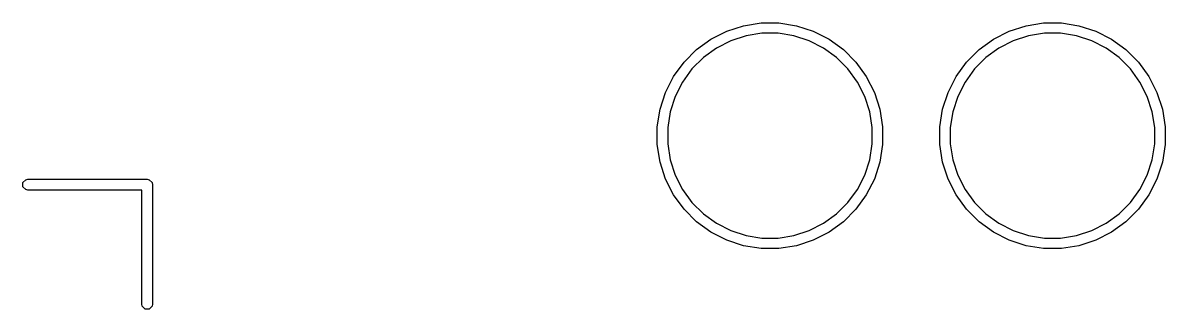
# Model space of a CAD drawing. Extents: x 2.5 to 13.9, y -9.4 to -3.9.
# Drawn here: x 10.118 to 10.62, y -8.512 to -8.386 of the extents above; entities that cross this region are included whole.
import ezdxf

# ---------------------------------------------------------------- set-up
doc = ezdxf.new("R2010")
doc.units = 0
doc.header["$MEASUREMENT"] = 0
doc.layers.add('BLACK', color=7, linetype='CONTINUOUS')

msp = doc.modelspace()

# ---------------------------------------------------------------- linework, layer by layer
at = {"layer": 'BLACK', "linetype": 'CONTINUOUS'}
for p, q in [((10.42724, -8.38983), (10.43464, -8.38743)), ((10.43464, -8.38743), (10.44233, -8.38621)), ((10.44233, -8.38621), (10.45012, -8.38621)), ((10.45012, -8.38621), (10.4578, -8.38743)), ((10.4578, -8.38743), (10.46521, -8.38983)), ((10.55126, -8.38983), (10.55866, -8.38743)), ((10.55866, -8.38743), (10.56635, -8.38621)), ((10.56635, -8.38621), (10.57413, -8.38621)), ((10.57413, -8.38621), (10.58182, -8.38743)), ((10.58182, -8.38743), (10.58922, -8.38983)), ((10.41401, -8.39794), (10.42031, -8.39337)), ((10.42031, -8.39337), (10.42724, -8.38983)), ((10.429, -8.39407), (10.4227, -8.39728)), ((10.43571, -8.39188), (10.429, -8.39407)), ((10.44269, -8.39078), (10.43571, -8.39188)), ((10.44976, -8.39078), (10.44269, -8.39078)), ((10.45673, -8.39188), (10.44976, -8.39078)), ((10.46345, -8.39407), (10.45673, -8.39188)), ((10.46975, -8.39728), (10.46345, -8.39407)), ((10.46521, -8.38983), (10.47214, -8.39337)), ((10.47214, -8.39337), (10.47844, -8.39794)), ((10.53802, -8.39794), (10.54432, -8.39337)), ((10.54432, -8.39337), (10.55126, -8.38983)), ((10.55301, -8.39407), (10.54672, -8.39728)), ((10.55973, -8.39188), (10.55301, -8.39407)), ((10.56671, -8.39078), (10.55973, -8.39188)), ((10.57377, -8.39078), (10.56671, -8.39078)), ((10.58075, -8.39188), (10.57377, -8.39078)), ((10.58747, -8.39407), (10.58075, -8.39188)), ((10.59376, -8.39728), (10.58747, -8.39407)), ((10.58922, -8.38983), (10.59616, -8.39337)), ((10.59616, -8.39337), (10.60246, -8.39794)), ((10.4085, -8.40344), (10.41401, -8.39794)), ((10.4227, -8.39728), (10.41699, -8.40143)), ((10.47546, -8.40143), (10.46975, -8.39728)), ((10.47844, -8.39794), (10.48395, -8.40344)), ((10.53252, -8.40344), (10.53802, -8.39794)), ((10.54672, -8.39728), (10.541, -8.40143)), ((10.59948, -8.40143), (10.59376, -8.39728)), ((10.60246, -8.39794), (10.60796, -8.40344)), ((10.40393, -8.40974), (10.4085, -8.40344)), ((10.41699, -8.40143), (10.41199, -8.40642)), ((10.48046, -8.40642), (10.47546, -8.40143)), ((10.48395, -8.40344), (10.48852, -8.40974)), ((10.52794, -8.40974), (10.53252, -8.40344)), ((10.541, -8.40143), (10.53601, -8.40642)), ((10.60447, -8.40642), (10.59948, -8.40143)), ((10.60796, -8.40344), (10.61254, -8.40974)), ((10.41199, -8.40642), (10.40784, -8.41214)), ((10.48461, -8.41214), (10.48046, -8.40642)), ((10.53601, -8.40642), (10.53185, -8.41214)), ((10.60863, -8.41214), (10.60447, -8.40642)), ((10.40039, -8.41668), (10.40393, -8.40974)), ((10.40784, -8.41214), (10.40463, -8.41843)), ((10.48782, -8.41843), (10.48461, -8.41214)), ((10.48852, -8.40974), (10.49205, -8.41668)), ((10.52441, -8.41668), (10.52794, -8.40974)), ((10.53185, -8.41214), (10.52865, -8.41843)), ((10.61183, -8.41843), (10.60863, -8.41214)), ((10.61254, -8.40974), (10.61607, -8.41668)), ((10.39799, -8.42408), (10.40039, -8.41668)), ((10.40463, -8.41843), (10.40245, -8.42515)), ((10.49, -8.42515), (10.48782, -8.41843)), ((10.49205, -8.41668), (10.49446, -8.42408)), ((10.522, -8.42408), (10.52441, -8.41668)), ((10.52865, -8.41843), (10.52646, -8.42515)), ((10.61402, -8.42515), (10.61183, -8.41843)), ((10.61607, -8.41668), (10.61848, -8.42408)), ((10.39677, -8.43177), (10.39799, -8.42408)), ((10.49446, -8.42408), (10.49568, -8.43177)), ((10.52079, -8.43177), (10.522, -8.42408)), ((10.61848, -8.42408), (10.61969, -8.43177)), ((10.40245, -8.42515), (10.40134, -8.43213)), ((10.49111, -8.43213), (10.49, -8.42515)), ((10.52646, -8.42515), (10.52536, -8.43213)), ((10.61512, -8.43213), (10.61402, -8.42515)), ((10.39677, -8.43213), (10.39677, -8.43177)), ((10.39677, -8.43955), (10.39677, -8.43213)), ((10.40134, -8.43213), (10.40134, -8.43919)), ((10.49111, -8.43919), (10.49111, -8.43213)), ((10.49568, -8.43177), (10.49568, -8.43955)), ((10.52079, -8.43213), (10.52079, -8.43177)), ((10.52079, -8.43955), (10.52079, -8.43213)), ((10.52536, -8.43213), (10.52536, -8.43919)), ((10.61512, -8.43919), (10.61512, -8.43213)), ((10.61969, -8.43177), (10.61969, -8.43955)), ((10.40134, -8.43919), (10.40245, -8.44617)), ((10.49, -8.44617), (10.49111, -8.43919)), ((10.52536, -8.43919), (10.52646, -8.44617)), ((10.61402, -8.44617), (10.61512, -8.43919)), ((10.39799, -8.44724), (10.39677, -8.43955)), ((10.49568, -8.43955), (10.49446, -8.44724)), ((10.522, -8.44724), (10.52079, -8.43955)), ((10.61969, -8.43955), (10.61848, -8.44724)), ((10.40039, -8.45464), (10.39799, -8.44724)), ((10.40245, -8.44617), (10.40463, -8.45289)), ((10.48782, -8.45289), (10.49, -8.44617)), ((10.49446, -8.44724), (10.49205, -8.45464)), ((10.52441, -8.45464), (10.522, -8.44724)), ((10.52646, -8.44617), (10.52865, -8.45289)), ((10.61183, -8.45289), (10.61402, -8.44617)), ((10.61848, -8.44724), (10.61607, -8.45464)), ((10.40463, -8.45289), (10.40784, -8.45918)), ((10.48461, -8.45918), (10.48782, -8.45289)), ((10.52865, -8.45289), (10.53185, -8.45918)), ((10.60863, -8.45918), (10.61183, -8.45289)), ((10.11825, -8.45621), (10.11953, -8.45494)), ((10.11825, -8.45802), (10.11825, -8.45621)), ((10.11953, -8.4593), (10.11825, -8.45802)), ((10.11953, -8.45494), (10.12044, -8.45476)), ((10.12044, -8.45476), (10.1728, -8.45476)), ((10.1728, -8.45476), (10.1737, -8.45494)), ((10.1737, -8.45494), (10.17498, -8.45621)), ((10.17498, -8.45621), (10.17516, -8.45712)), ((10.17516, -8.45712), (10.17516, -8.50948)), ((10.40393, -8.46158), (10.40039, -8.45464)), ((10.40784, -8.45918), (10.41199, -8.4649)), ((10.48046, -8.4649), (10.48461, -8.45918)), ((10.49205, -8.45464), (10.48852, -8.46158)), ((10.52794, -8.46158), (10.52441, -8.45464)), ((10.53185, -8.45918), (10.53601, -8.4649)), ((10.60447, -8.4649), (10.60863, -8.45918)), ((10.61607, -8.45464), (10.61254, -8.46158)), ((10.12044, -8.45948), (10.11953, -8.4593)), ((10.17044, -8.45948), (10.12044, -8.45948)), ((10.17044, -8.50948), (10.17044, -8.45948)), ((10.4085, -8.46788), (10.40393, -8.46158)), ((10.48852, -8.46158), (10.48395, -8.46788)), ((10.53252, -8.46788), (10.52794, -8.46158)), ((10.61254, -8.46158), (10.60796, -8.46788)), ((10.41401, -8.47338), (10.4085, -8.46788)), ((10.41199, -8.4649), (10.41699, -8.4699)), ((10.47546, -8.4699), (10.48046, -8.4649)), ((10.48395, -8.46788), (10.47844, -8.47338)), ((10.53802, -8.47338), (10.53252, -8.46788)), ((10.53601, -8.4649), (10.541, -8.4699)), ((10.59948, -8.4699), (10.60447, -8.4649)), ((10.60796, -8.46788), (10.60246, -8.47338)), ((10.42031, -8.47796), (10.41401, -8.47338)), ((10.41699, -8.4699), (10.4227, -8.47405)), ((10.4227, -8.47405), (10.429, -8.47726)), ((10.46345, -8.47726), (10.46975, -8.47405)), ((10.46975, -8.47405), (10.47546, -8.4699)), ((10.47844, -8.47338), (10.47214, -8.47796)), ((10.54432, -8.47796), (10.53802, -8.47338)), ((10.541, -8.4699), (10.54672, -8.47405)), ((10.54672, -8.47405), (10.55301, -8.47726)), ((10.58747, -8.47726), (10.59376, -8.47405)), ((10.59376, -8.47405), (10.59948, -8.4699)), ((10.60246, -8.47338), (10.59616, -8.47796)), ((10.42724, -8.48149), (10.42031, -8.47796)), ((10.429, -8.47726), (10.43571, -8.47944)), ((10.45673, -8.47944), (10.46345, -8.47726)), ((10.47214, -8.47796), (10.46521, -8.48149)), ((10.55126, -8.48149), (10.54432, -8.47796)), ((10.55301, -8.47726), (10.55973, -8.47944)), ((10.58075, -8.47944), (10.58747, -8.47726)), ((10.59616, -8.47796), (10.58922, -8.48149)), ((10.43464, -8.4839), (10.42724, -8.48149)), ((10.44233, -8.48511), (10.43464, -8.4839)), ((10.43571, -8.47944), (10.44269, -8.48054)), ((10.44269, -8.48054), (10.44976, -8.48054)), ((10.44976, -8.48054), (10.45673, -8.47944)), ((10.4578, -8.4839), (10.45012, -8.48511)), ((10.46521, -8.48149), (10.4578, -8.4839)), ((10.55866, -8.4839), (10.55126, -8.48149)), ((10.56635, -8.48511), (10.55866, -8.4839)), ((10.55973, -8.47944), (10.56671, -8.48054)), ((10.56671, -8.48054), (10.57377, -8.48054)), ((10.57377, -8.48054), (10.58075, -8.47944)), ((10.58182, -8.4839), (10.57413, -8.48511)), ((10.58922, -8.48149), (10.58182, -8.4839)), ((10.45012, -8.48511), (10.44233, -8.48511)), ((10.57413, -8.48511), (10.56635, -8.48511)), ((10.17062, -8.51038), (10.17044, -8.50948)), ((10.1719, -8.51166), (10.17062, -8.51038)), ((10.1737, -8.51166), (10.1719, -8.51166)), ((10.17498, -8.51038), (10.1737, -8.51166)), ((10.17516, -8.50948), (10.17498, -8.51038))]:
    msp.add_line(p, q, dxfattribs=at)

doc.saveas('drawing.dxf')
